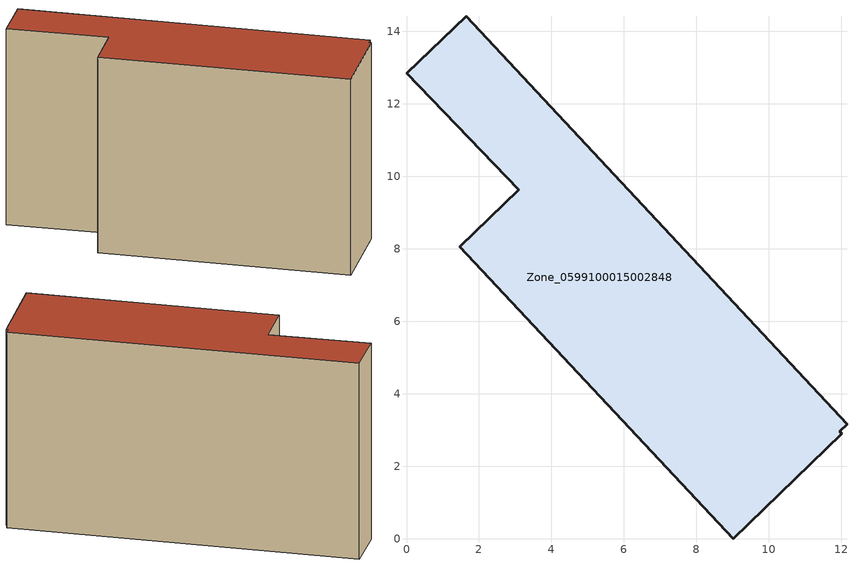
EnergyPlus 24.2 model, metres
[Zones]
Zone_0599100015002848
 floor ground (C_G): 12.15,3.16 11.95,2.97 12.02,2.9 9.02,0 1.47,8.05 3.1,9.63 0,12.85 1.65,14.41 z0.87
 wall outside (C_F): 11.95,2.97 12.15,3.16 1.65,14.41 0,12.85 3.1,9.63 1.47,8.05 9.02,0 12.02,2.9 11.95,2.97 z0.87:9.88
 roof outside (C_R): 9.02,0 12.02,2.9 11.95,2.97 12.15,3.16 1.65,14.41 0,12.85 3.1,9.63 1.47,8.05 z9.88
[BUILDING]
Pand.0599100015002848: North Axis=0; Terrain=City; Loads Convergence Tolerance Value=0.04; Temperature Convergence Tolerance Value=0.4; Solar Distribution=FullExterior; Maximum Number of Warmup Days=25; Minimum Number of Warmup Days=1
[Site:Location]
Rotterdam.The.Hague.AP_ZH_NLD Design_Conditions: Latitude=51.96; Longitude=4.45; Time Zone=1; Elevation=-4.5
[SITE:GROUNDTEMPERATURE:BUILDINGSURFACE]
18, 18, 18, 18, 18, 18, 18, 18, 18, 18, 18, 18
[MATERIAL] Thermal Absorptance=0.9; Solar Absorptance=0.7; Visible Absorptance=0.7
Name | Roughness | Thickness | Conductivity | Density | Specific Heat
G.TI.1975-1991 | MediumSmooth | 0.15 | 0.288461 | 540 | 1210
F.TI.1975-1991 | Rough | 0.3 | 0.230769 | 1920 | 840
R.TI.1975-1991 | MediumRough | 0.2 | 0.153846 | 1500 | 1000
[CONSTRUCTION]
C_G: G.TI.1975-1991
C_F: F.TI.1975-1991
C_R: R.TI.1975-1991
[ZONE]
Zone_0599100015002848: Type=1; Multiplier=1; Ceiling Height=Autocalculate; Volume=Autocalculate; Floor Area=autocalculate; Part of Total Floor Area=Yes
[ZONEINFILTRATION:DESIGNFLOWRATE]
Infil_Zone_0599100015002848: Zone or ZoneList or Space or SpaceList=Zone_0599100015002848; Schedule=AlwaysOn; Design Flow Rate Calculation Method=Flow/Area; Flow Rate per Floor Area=0.003; Constant Term Coefficient=1; Temperature Term Coefficient=0; Velocity Term Coefficient=0; Velocity Squared Term Coefficient=0
[HVACTEMPLATE:ZONE:IDEALLOADSAIRSYSTEM]
Zone_0599100015002848: Maximum Heating Supply Air Temperature=50; Minimum Cooling Supply Air Temperature=13; Maximum Heating Supply Air Humidity Ratio=0.0156; Minimum Cooling Supply Air Humidity Ratio=0.0077; Heating Limit=NoLimit; Cooling Limit=NoLimit; Dehumidification Control Type=ConstantSensibleHeatRatio; Cooling Sensible Heat Ratio=0.7; Dehumidification Setpoint=60; Humidification Control Type=None; Humidification Setpoint=30; Outdoor Air Method=None; Outdoor Air Flow Rate per Person=0.00944; Outdoor Air Flow Rate per Zone Floor Area=0; Outdoor Air Flow Rate per Zone=0; Demand Controlled Ventilation Type=None; Outdoor Air Economizer Type=NoEconomizer; Heat Recovery Type=None; Sensible Heat Recovery Effectiveness=0.7; Latent Heat Recovery Effectiveness=0.65
[ZONECONTROL:THERMOSTAT]
ThermostatControl_Zone_0599100015002848: Zone or ZoneList=Zone_0599100015002848; Control Type Schedule=DualSetpointControlType; Control 1=Thermostat_Zone_0599100015002848; Temperature Difference Between Cutout And Setpoint=0
[THERMOSTATSETPOINT:DUALSETPOINT]
Thermostat_Zone_0599100015002848: Heating Setpoint Temperature Schedule=HeatingSetpoint_Zone_0599100015002848; Cooling Setpoint Temperature Schedule=CoolingSetpoint_Zone_0599100015002848
[SCHEDULE:COMPACT]
HeatingSetpoint_Zone_0599100015002848: Through: 12/31, For: AllDays, Until: 24:00, 21
CoolingSetpoint_Zone_0599100015002848: Through: 12/31, For: AllDays, Until: 24:00, 24
DualSetpointControlType: Through: 12/31, For: AllDays, Until: 24:00, 4
AlwaysOn: Through: 12/31, For: AllDays, Until: 24:00, 1
